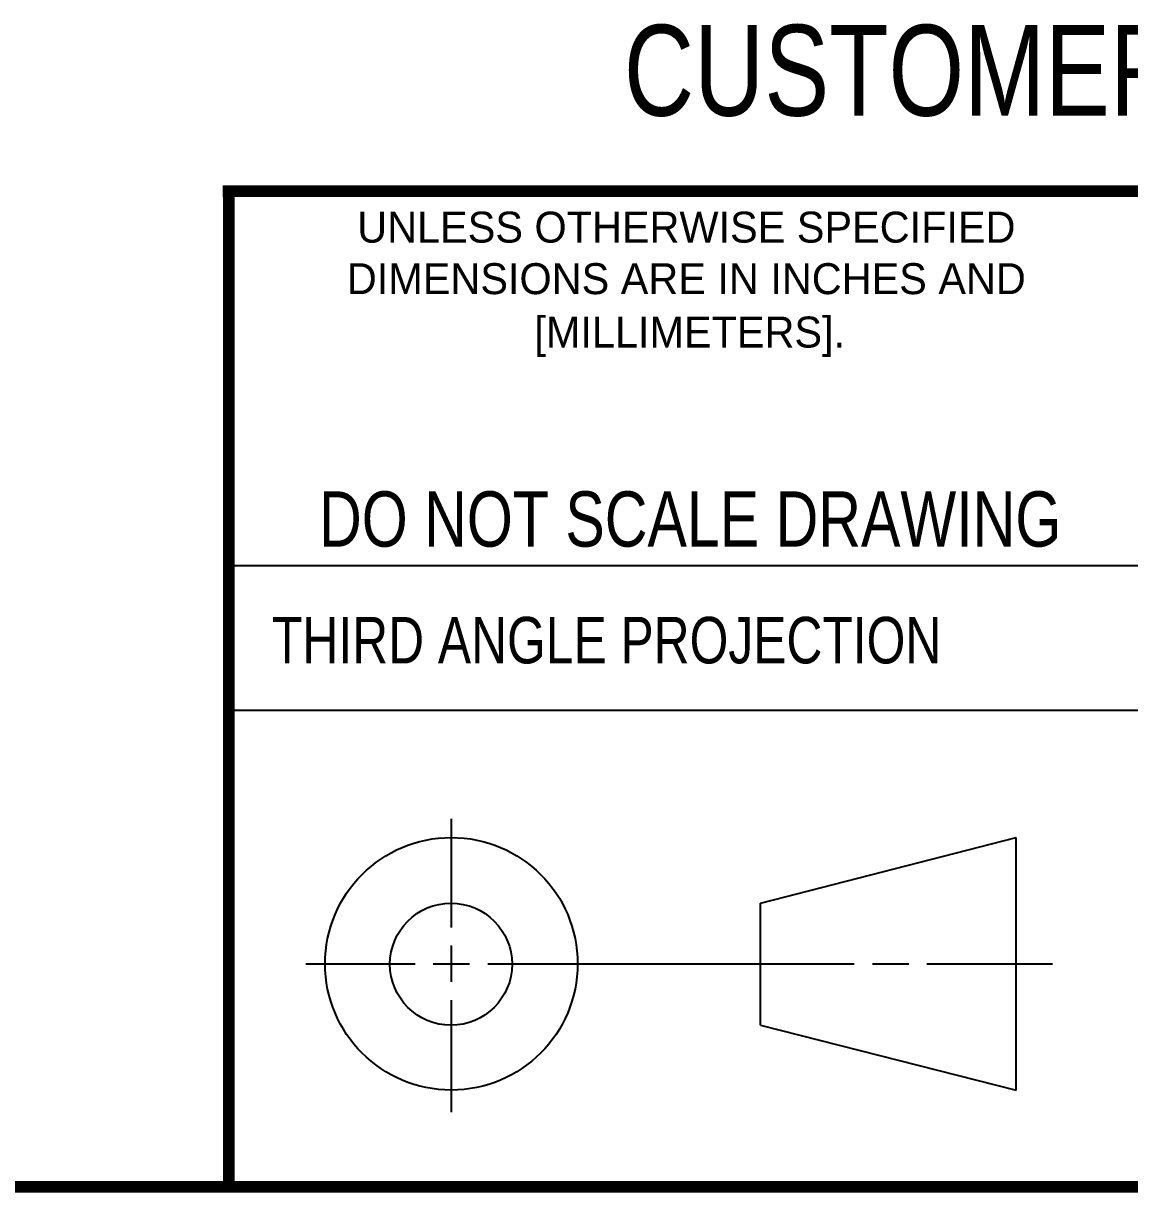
# Model space of a CAD drawing. Header units: inches. Extents: x 0.2 to 16.8, y 0.1 to 10.8.
# Drawn here: x 11.129 to 13.031, y 0.24 to 2.259 of the extents above; entities that cross this region are included whole.
import ezdxf
from ezdxf.enums import TextEntityAlignment as Align

# ---------------------------------------------------------------- set-up
doc = ezdxf.new("R2010")
doc.units = ezdxf.units.IN
doc.header["$LTSCALE"] = 0.935
doc.header["$MEASUREMENT"] = 0
doc.layers.get('0').update_dxf_attribs({"linetype": 'CONTINUOUS'})
doc.styles.get("Standard").update_dxf_attribs({"font": 'txt', "width": 0.8})

msp = doc.modelspace()

# ---------------------------------------------------------------- linework, layer by layer
at = {"color": 2, "linetype": 'CONTINUOUS'}
for p, q in [((11.482, 1.3265), (13.0653, 1.3265)), ((13.0653, 1.0776), (11.482, 1.0776)), ((11.8648, 0.7044), (11.8648, 0.8912)), ((11.8648, 0.6106), (11.8648, 0.6731)), ((11.6146, 0.6419), (11.8023, 0.6419)), ((11.8335, 0.6419), (11.896, 0.6419)), ((11.9273, 0.6419), (12.5575, 0.6419)), ((12.5888, 0.6419), (12.6513, 0.6419)), ((12.6825, 0.6419), (12.8983, 0.6419)), ((11.8648, 0.3866), (11.8648, 0.5794))]:
    msp.add_line(p, q, dxfattribs=at)
at = {"color": 7, "linetype": 'CONTINUOUS'}
for p, q in [((12.3963, 0.7462), (12.8358, 0.859)), ((12.8358, 0.4248), (12.8358, 0.859)), ((12.3963, 0.5362), (12.3963, 0.7462)), ((12.3963, 0.5362), (12.8358, 0.4248))]:
    msp.add_line(p, q, dxfattribs=at)
at = {"color": 7, "linetype": 'CONTINUOUS', "const_width": 0.02}
for points in [[(11.4718, 1.9702), (16.75, 1.9707)], [(11.482, 0.25), (11.482, 1.9707)], [(0.25, 0.2586), (16.75, 0.2586)]]:
    msp.add_lwpolyline(points, dxfattribs=at)
at = {"color": 7, "linetype": 'CONTINUOUS'}
for centre, radius in [((11.8648, 0.6419), 0.2171), ((11.8642, 0.6412), 0.105)]:
    msp.add_circle(centre, radius, dxfattribs=at)

# ---------------------------------------------------------------- texts
at = {"color": 7, "linetype": 'CONTINUOUS', "width": 0.8}
for s, height, p in [('CUSTOMER DRAWING', 0.15625, (13.0668, 2.1001)), ('DO NOT SCALE DRAWING', 0.095, (12.2754, 1.3592))]:
    msp.add_text(s, height=height, dxfattribs=at).set_placement(p, align=Align.CENTER)
at = {"color": 2, "linetype": 'CONTINUOUS'}
for s, p in [('UNLESS OTHERWISE SPECIFIED', (12.2688, 1.8819)), ('DIMENSIONS ARE IN INCHES AND', (12.2688, 1.7933)), ('[MILLIMETERS].', (12.2746, 1.7015))]:
    msp.add_text(s, height=0.053254, dxfattribs=at).set_placement(p, align=Align.CENTER)
at = {"color": 2, "linetype": 'CONTINUOUS', "width": 0.8}
msp.add_text('THIRD ANGLE PROJECTION', height=0.08, dxfattribs=at).set_placement((11.5564, 1.1584))

doc.saveas('drawing.dxf')
